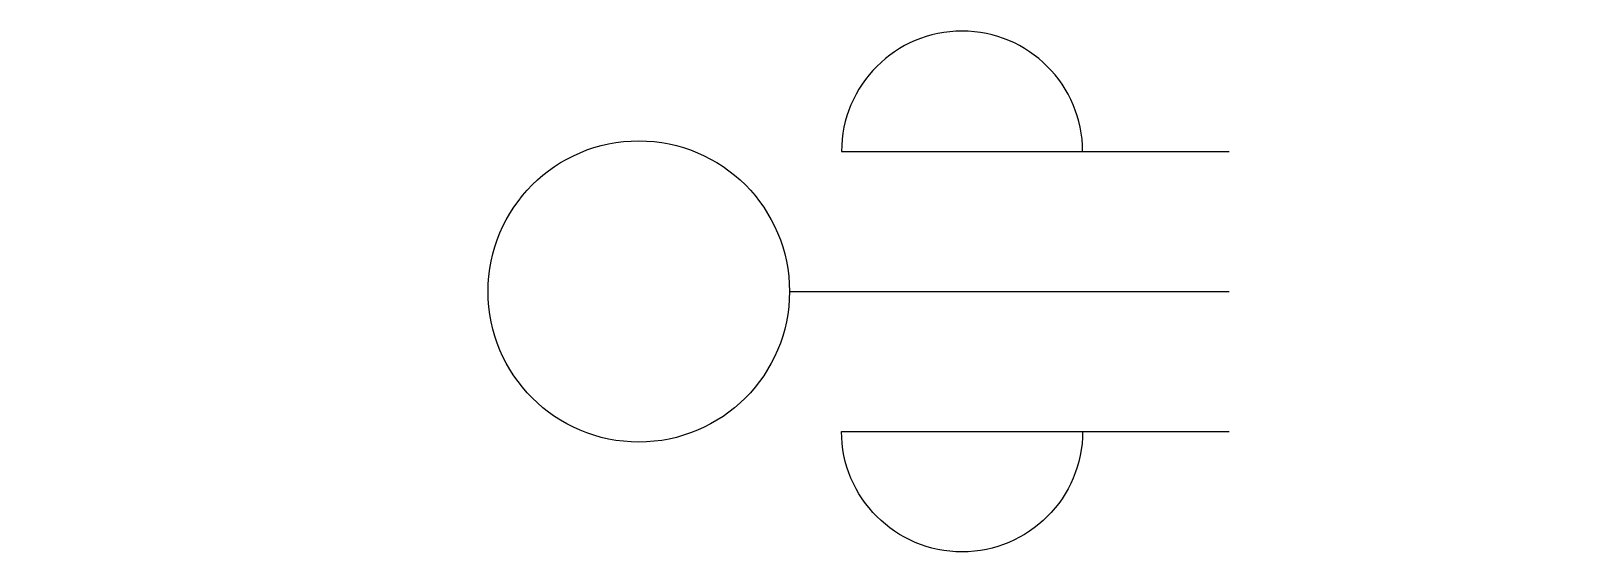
# Model space of a CAD drawing. Header units: millimetres. Extents: x -24416 to 92204, y -190080 to 23760.
# Drawn here: x 54217 to 55664, y -62276 to -61792 of the extents above; entities that cross this region are included whole.
import ezdxf
from ezdxf.xclip import XClip

# ---------------------------------------------------------------- set-up
doc = ezdxf.new("R2010")
doc.units = ezdxf.units.MM
doc.header["$LTSCALE"] = 50
doc.header["$XCLIPFRAME"] = 0
doc.linetypes.add('AUDIT_D_220706163347-0', pattern=[0])
doc.layers.add('A-치수', color=7, linetype='AUDIT_D_220706163347-0')
doc.layers.add('DIM', color=7, linetype='AUDIT_D_220706163347-0')
doc.layers.add('MC', color=135, linetype='Continuous', plot=False)

# ---------------------------------------------------------------- blocks, each defined once
blk = doc.blocks.new('U-84A(확장)2')
at = {"layer": 'MC'}
blk.add_line((6275, 3905), (0, 3905), dxfattribs=at)
blk = doc.blocks.new('중심')
at = {"layer": 'DIM'}
blk.add_line((-350, 0), (0, 0), dxfattribs=at)
blk.add_circle((-470, 0), 120, dxfattribs=at)
blk = doc.blocks.new('DIM-1108')
at = {"layer": 'DIM'}
for points in [[(5039.8, -85664, 1), (4815.8, -85664), (5175.8, -85664)], [(5039.8, -85924, -1), (4815.8, -85924), (5175.8, -85924)]]:
    blk.add_lwpolyline(points, format="xyb", dxfattribs=at)
at = {"layer": 'A-치수', "xscale": 1.166666666666666, "yscale": 1.166666666666666, "zscale": 1.166666666666666}
blk.add_blockref('중심', (5175.8, -85794), dxfattribs=at)

msp = doc.modelspace()

# ---------------------------------------------------------------- block references
msp.add_blockref('DIM-1108', (50153.9, 23760))
ref = msp.add_blockref('U-84A(확장)2', (58432.2, -66069), dxfattribs=dict(xscale=-1))
XClip(ref).set_block_clipping_path([(-15500, -300), (1148.5649148573, 13199.7934908782)])

doc.saveas('drawing.dxf')
